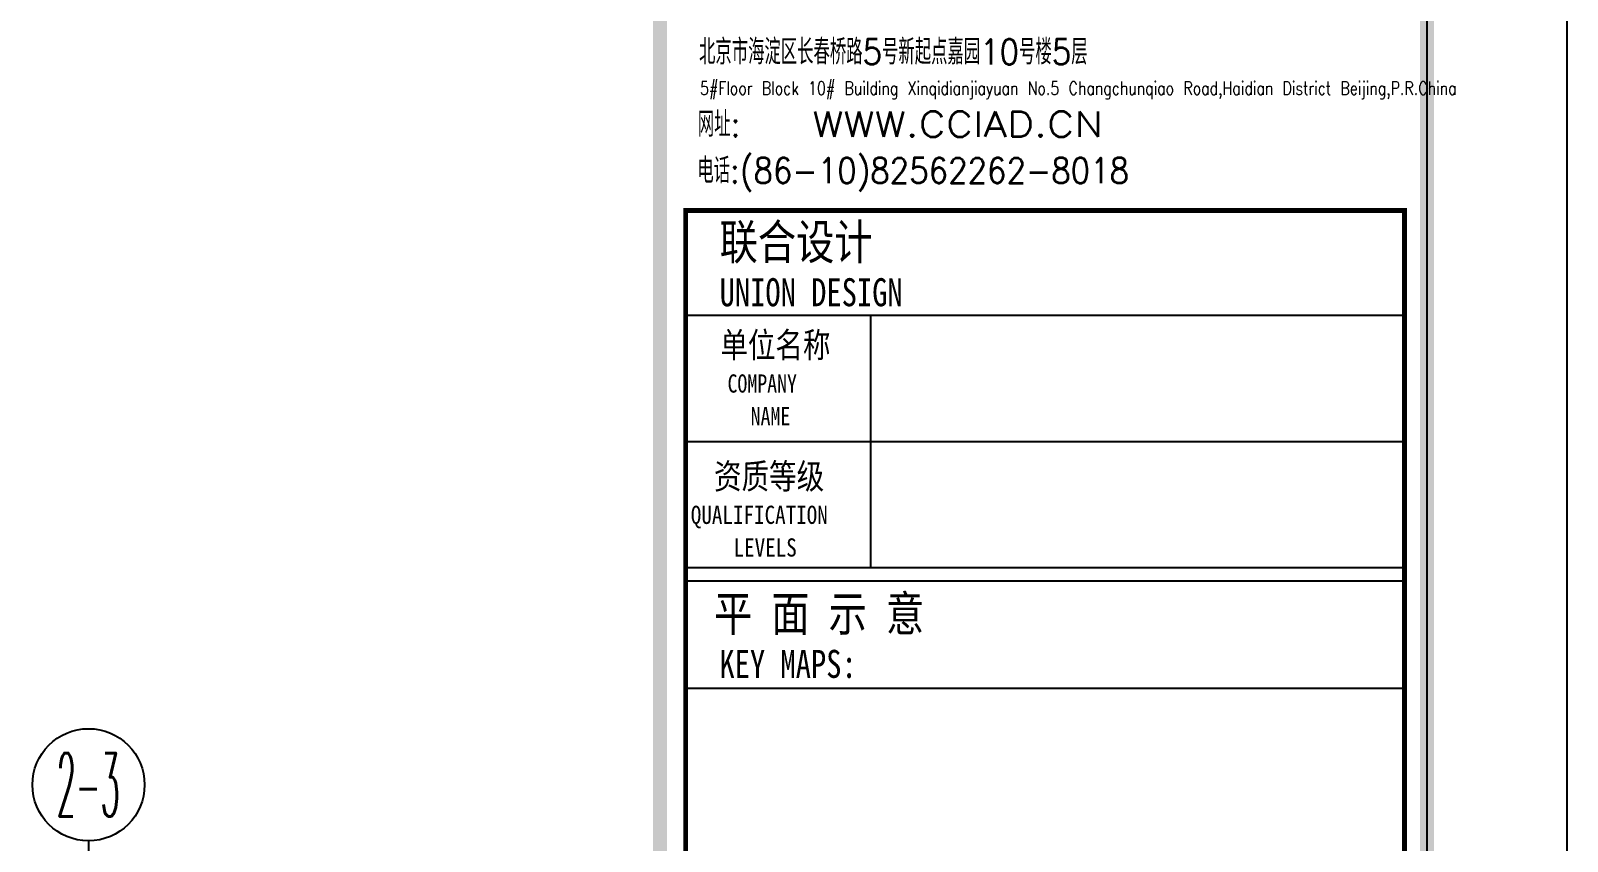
# Model space of a CAD drawing. Header units: inches. Extents: x 18712 to 314639, y 0 to 420500.
# Drawn here: x 126652 to 137612, y 71183 to 76966 of the extents above; entities that cross this region are included whole.
import ezdxf

# ---------------------------------------------------------------- set-up
doc = ezdxf.new("R2010")
doc.units = ezdxf.units.IN
doc.header["$LTSCALE"] = 1000
doc.header["$MEASUREMENT"] = 0
doc.layers.get('0').update_dxf_attribs({"true_color": 0xffffff})
for name, color, linetype, true_color in [('AXIS_TEXT', 7, 'Continuous', 0xffffff), ('DIM', 3, 'Continuous', 0x00ff00), ('TK', 7, 'Continuous', 0xffffff), ('ZG-图框层', 4, 'Continuous', 0x00ffff)]:
    doc.layers.add(name, color=color, linetype=linetype, true_color=true_color)
doc.styles.add('-宋体', font='simsun.ttc', dxfattribs={"height": 0.2, "bigfont": 'gbcbig.shx'})
doc.styles.add('_TCH_AXIS', font='txt.shx', dxfattribs={"height": 0.2, "bigfont": 'GBCBIG.shx'})
doc.styles.add('CCIAD-图框(地址栏)', font='txt.shx', dxfattribs={"height": 0.2, "bigfont": 'gbcbig.shx'})

# ---------------------------------------------------------------- blocks, each defined once
blk = doc.blocks.new('_AXISO')
at = {"lineweight": -3}
blk.add_circle((0, 0), 0.5, dxfattribs=at)
blk = doc.blocks.new('DAnoyomous23423')
at = {"layer": 'TK', "style": '-宋体'}
for s, height, width, p in [('资质等级', 180, 0.8, (131526, 73697)), ('QUALIFICATION', 130, 0.85, (131360, 73447)), ('LEVELS', 130, 0.85, (131665, 73214))]:
    blk.add_text(s, height=height, dxfattribs=dict(at, width=width)).set_placement(p)
blk = doc.blocks.new('DAnoyomous23430')
at = {"layer": 'TK', "style": '-宋体', "width": 0.8}
for s, height, p in [('单位名称', 180, (131571, 74634)), ('COMPANY', 130, (131622, 74384)), ('NAME', 130, (131787, 74151))]:
    blk.add_text(s, height=height, dxfattribs=at).set_placement(p)
blk = doc.blocks.new('DAnoyomous23451')
at = {"layer": 'TK', "style": 'CCIAD-图框(地址栏)'}
for s, height, width, p in [('北京市海淀区长春桥路5号新起点嘉园10号楼5层', 180, 0.9, (131419, 76725)), ('5#Floor Block 10# Building Xinqidianjiayuan No.5 Changchunqiao Road,Haidian District Beijing,P.R.China', 95, 0.78, (131426, 76508)), ('网址:', 180, 0.9, (131410, 76209)), ('WWW.CCIAD.CN', 180, 1.2, (132226, 76209)), ('电话:(86-10)82562262-8018', 180, 0.9, (131407, 75878))]:
    blk.add_text(s, height=height, dxfattribs=dict(at, width=width)).set_placement(p)

msp = doc.modelspace()

# ---------------------------------------------------------------- linework, layer by layer
at = {"layer": 'DIM', "lineweight": -3}
msp.add_line((127063.7, 71186.1), (127063.7, 71020.4), dxfattribs=at)
at = {"layer": 'TK', "lineweight": -3}
for p, q in [((136450.9, 74933), (131323.9, 74933)), ((132641.4, 74933), (132641.4, 73133)), ((136450.9, 74033), (131323.9, 74033)), ((136450.9, 73133), (131323.9, 73133))]:
    msp.add_line(p, q, dxfattribs=at)
msp.add_lwpolyline([(18712.2, 84100), (18712.2, 0), (137612.2, 0), (137612.2, 84100)], close=True, dxfattribs=at)
for points, const_width in [([(21212.2, 83100), (21212.2, 1000), (136612.2, 1000), (136612.2, 83100)], 100), ([(131323.9, 75683.8), (136450.9, 75683.8), (136450.9, 18993.9), (131323.9, 18993.9)], 34.7)]:
    msp.add_lwpolyline(points, close=True, dxfattribs=dict(at, const_width=const_width))
at = {"layer": 'TK', "lineweight": -3, "const_width": 100}
msp.add_lwpolyline([(131140.8, 1045.7), (131140.8, 83100)], dxfattribs=at)
at = {"layer": 'TK', "lineweight": -3}
for points in [[(131140.8, 1045.7), (136612.2, 1045.7), (136612.2, 83100)], [(131323.9, 75683.8), (136450.9, 75683.8)], [(131323.9, 73040.4), (136450.9, 73040.4)], [(131323.9, 72276.1), (136450.9, 72276.1)]]:
    msp.add_lwpolyline(points, dxfattribs=at)
at = {"layer": 'ZG-图框层', "lineweight": -3}
msp.add_lwpolyline([(18712.2, 0), (137612.2, 0), (137612.2, 84100), (18712.2, 84100)], close=True, dxfattribs=at)
at = {"layer": 'ZG-图框层', "lineweight": -3, "const_width": 100}
msp.add_lwpolyline([(21212.2, 1000), (136612.2, 1000), (136612.2, 83100), (21212.2, 83100)], close=True, dxfattribs=at)

# ---------------------------------------------------------------- block references
at = {"layer": 'DIM'}
ref = msp.add_blockref('_AXISO', (127063.7, 71586.1), dxfattribs=dict(at, xscale=800, yscale=800))
ref.add_attrib('A', '2-3', (126837.4, 71359.8), dxfattribs={"layer": 'AXIS_TEXT', "height": 452.55, "style": '_TCH_AXIS', "width": 0.35})
at = {"layer": 'TK'}
for name in ['DAnoyomous23451', 'DAnoyomous23430', 'DAnoyomous23423']:
    msp.add_blockref(name, (0, 0), dxfattribs=at)

# ---------------------------------------------------------------- texts
at = {"layer": 'TK', "style": '-宋体', "width": 0.8}
for s, height, p in [('联合设计', 250, (131565.6, 75334.6)), ('UNION DESIGN', 200, (131565.6, 75000.1)), ('平 面 示 意', 250, (131525.6, 72682.6)), ('KEY MAPS:', 200, (131564.2, 72348.4))]:
    msp.add_text(s, height=height, dxfattribs=at).set_placement(p)

doc.saveas('drawing.dxf')
